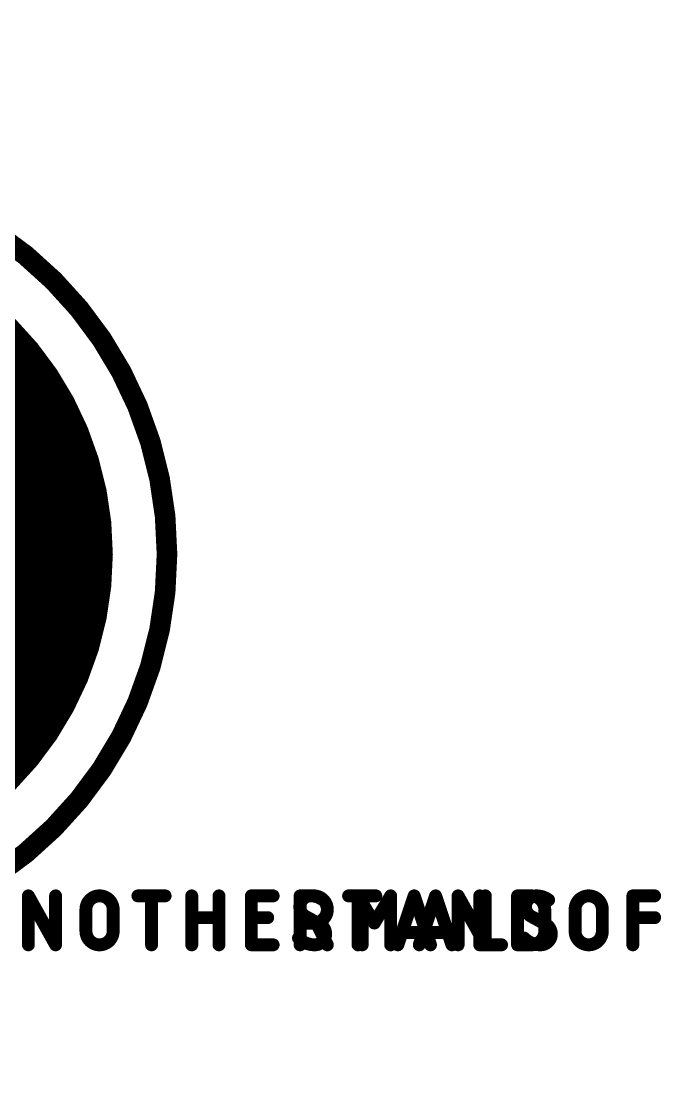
# Model space of a CAD drawing. Extents: x -30 to 92, y -59 to 43.
# Drawn here: x 10.63 to 16.99, y 16.39 to 26.84 of the extents above; entities that cross this region are included whole.
import ezdxf

# ---------------------------------------------------------------- set-up
doc = ezdxf.new("R2010")
doc.units = 0
for name, color, linetype in [('1', 12, 'CONTINUOUS'), ('16', 132, 'CONTINUOUS'), ('17', 110, 'CONTINUOUS'), ('20', 53, 'CONTINUOUS'), ('21', 41, 'CONTINUOUS'), ('27', 253, 'CONTINUOUS'), ('29', 253, 'CONTINUOUS'), ('30', 253, 'CONTINUOUS')]:
    doc.layers.add(name, color=color, linetype=linetype)

# ---------------------------------------------------------------- blocks, each defined once
blk = doc.blocks.new('ROUNDP')
at = {"const_width": 0.5}
blk.add_lwpolyline([(0, -0.25, 1), (0, 0.25, 1), (0, -0.25)], format="xyb", dxfattribs=at)

msp = doc.modelspace()

# ---------------------------------------------------------------- linework, layer by layer
at = {"layer": '1', "const_width": 0.2032}
for points in [[(14.605, 35.941, 0.4142), (0.254, 21.59)], [(28.956, 21.59, 0.4142), (14.605, 35.941)], [(14.605, 33.655, 2.4142), (26.67, 21.59)], [(26.67, 21.59, 0.4142), (14.605, 33.655)], [(0.254, 21.59, 0.4142), (14.605, 7.239)], [(14.605, 7.239, 0.4142), (28.956, 21.59)]]:
    msp.add_lwpolyline(points, format="xyb", dxfattribs=at)
at = {"layer": '16', "const_width": 0.2032}
for points in [[(14.6685, 35.941, 0.4142), (0.2858, 21.5583)], [(28.9878, 21.6218, 0.4142), (14.6685, 35.941)], [(0.2858, 21.5583, 0.4142), (14.605, 7.239)], [(14.605, 7.239, 0.4142), (28.9878, 21.6218)]]:
    msp.add_lwpolyline(points, format="xyb", dxfattribs=at)
at = {"layer": '20'}
for points, const_width in [([(10.795, 35.433, 0.762), (10.795, 7.747)], 0.2032), ([(23.495, 25.4, 0.6619), (5.715, 25.4)], 0.2032), ([(12.065, 21.59, 0.4142), (8.255, 25.4)], 0.2032), ([(8.255, 17.78, 0.4142), (12.065, 21.59)], 0.2032), ([(12.1158, 21.59, 1), (12.0142, 21.59)], 0.1016), ([(12.0142, 21.59, 1), (12.1158, 21.59)], 0.1016), ([(5.715, 17.78, 0.6619), (23.495, 17.78)], 0.2032)]:
    msp.add_lwpolyline(points, format="xyb", dxfattribs=dict(at, const_width=const_width))
at = {"layer": '21', "const_width": 0.2032}
for points in [[(14.605, 7.239, 1), (14.605, 35.941, 1), (14.605, 7.239)], [(14.605, 11.9631, 1), (14.605, 31.2169, 1), (14.605, 11.9631)]]:
    msp.add_lwpolyline(points, format="xyb", dxfattribs=at)
at = {"layer": '27', "const_width": 0.127}
for points in [[(10.6995, 17.7419), (10.6995, 18.2245)], [(10.6995, 18.2245), (10.9676, 17.7419)], [(10.9676, 17.7419), (10.9676, 18.2245)], [(11.7785, 18.2245), (12.0466, 18.2245)], [(11.9126, 17.7419), (11.9126, 18.2245)], [(12.3089, 17.7419), (12.3089, 18.2245)], [(12.577, 18.2245), (12.577, 17.7419)], [(12.896, 17.7419), (12.896, 18.2245)], [(12.896, 18.2245), (13.1105, 18.2245)], [(13.3759, 17.7419), (13.3759, 18.2245)], [(13.3759, 18.2245), (13.51, 18.2245)], [(13.8533, 18.2245), (14.1214, 18.2245)], [(13.9463, 17.7419), (13.9463, 18.2245)], [(13.9463, 18.2245), (14.1071, 17.9564)], [(13.9873, 17.7419), (13.9873, 18.2245)], [(14.1071, 17.9564), (14.268, 18.2245)], [(14.268, 18.2245), (14.268, 17.7419)], [(14.3385, 17.7419), (14.4994, 18.2245)], [(14.4994, 18.2245), (14.6603, 17.7419)], [(14.5498, 17.7419), (14.7106, 18.2245)], [(14.7106, 18.2245), (14.8715, 17.7419)], [(14.9323, 17.7419), (14.9323, 18.2245)], [(14.9323, 18.2245), (15.2004, 17.7419)], [(15.1454, 18.2245), (15.1454, 17.7419)], [(15.2004, 17.7419), (15.2004, 18.2245)], [(15.5175, 17.7419), (15.5175, 18.2245)], [(15.5175, 18.2245), (15.6515, 18.2245)], [(16.6533, 17.7419), (16.6533, 18.2245)], [(16.6533, 18.2245), (16.8678, 18.2245)], [(11.2665, 17.876), (11.2665, 18.0904)], [(11.5346, 18.0904), (11.5346, 17.876)], [(13.574, 17.943), (13.4265, 18.0234)], [(15.7969, 17.943), (15.6494, 18.0234)], [(15.7856, 18.0904), (15.7856, 17.876)], [(16.0844, 17.876), (16.0844, 18.0904)], [(16.3525, 18.0904), (16.3525, 17.876)], [(12.3089, 18.01), (12.577, 18.01)], [(12.896, 18.01), (13.0569, 18.01)], [(13.51, 17.9564), (13.3759, 17.9564)], [(13.644, 17.7419), (13.5368, 17.9564)], [(16.6533, 18.01), (16.8678, 18.01)], [(14.62, 17.8626), (14.3787, 17.8626)], [(14.8313, 17.8626), (14.59, 17.8626)], [(13.1105, 17.7419), (12.896, 17.7419)], [(15.1454, 17.7419), (15.3599, 17.7419)], [(15.6515, 17.7419), (15.5175, 17.7419)]]:
    msp.add_lwpolyline(points, dxfattribs=at)
at = {"layer": '27'}
for points, const_width in [([(10.7313, 18.2245, 1), (10.6678, 18.2245)], 0.0635), ([(10.7273, 18.2399, 1), (10.6718, 18.2091)], 0.0635), ([(10.9994, 18.2245, 1), (10.9359, 18.2245)], 0.0635), ([(11.5346, 18.0904, 1), (11.2665, 18.0904)], 0.127), ([(11.7785, 18.2563, 1), (11.7785, 18.1928)], 0.0635), ([(11.9443, 18.2245, 1), (11.8808, 18.2245)], 0.0635), ([(12.0466, 18.1928, 1), (12.0466, 18.2563)], 0.0635), ([(12.3406, 18.2245, 1), (12.2771, 18.2245)], 0.0635), ([(12.6087, 18.2245, 1), (12.5452, 18.2245)], 0.0635), ([(12.896, 18.2563, 1), (12.896, 18.1928)], 0.0635), ([(12.9278, 18.2245, 1), (12.8643, 18.2245)], 0.0635), ([(13.1105, 18.1928, 1), (13.1105, 18.2563)], 0.0635), ([(13.4802, 18.2245, 0.4142), (13.3729, 18.1173)], 0.127), ([(13.3759, 18.2563, 1), (13.3759, 18.1928)], 0.0635), ([(13.4077, 18.2245, 1), (13.3442, 18.2245)], 0.0635), ([(13.6008, 18.1843, 0.1623), (13.4802, 18.2245)], 0.127), ([(13.4802, 18.2562, 1), (13.4801, 18.1928)], 0.0635), ([(13.51, 18.2563, 1), (13.51, 18.1928)], 0.0635), ([(13.51, 17.9564, 1), (13.51, 18.2245)], 0.127), ([(13.4801, 18.1927, 1), (13.4802, 18.2562)], 0.0635), ([(13.51, 18.1928, 1), (13.51, 18.2563)], 0.0635), ([(13.8533, 18.2563, 1), (13.8533, 18.1928)], 0.0635), ([(13.978, 18.2245, 1), (13.9145, 18.2245)], 0.0635), ([(13.9735, 18.2408, 1), (13.919, 18.2082)], 0.0635), ([(14.0191, 18.2245, 1), (13.9556, 18.2245)], 0.0635), ([(14.1214, 18.1928, 1), (14.1214, 18.2563)], 0.0635), ([(14.2997, 18.2245, 1), (14.2362, 18.2245)], 0.0635), ([(14.2952, 18.2082, 1), (14.2408, 18.2408)], 0.0635), ([(14.5295, 18.2345, 1), (14.4693, 18.2145)], 0.0635), ([(14.5295, 18.2145, 1), (14.4693, 18.2345)], 0.0635), ([(14.7407, 18.2345, 1), (14.6805, 18.2145)], 0.0635), ([(14.7407, 18.2145, 1), (14.6805, 18.2345)], 0.0635), ([(14.964, 18.2245, 1), (14.9005, 18.2245)], 0.0635), ([(14.96, 18.2399, 1), (14.9045, 18.2091)], 0.0635), ([(15.1772, 18.2245, 1), (15.1137, 18.2245)], 0.0635), ([(15.2321, 18.2245, 1), (15.1686, 18.2245)], 0.0635), ([(15.5492, 18.2245, 1), (15.4857, 18.2245)], 0.0635), ([(15.5175, 18.2563, 1), (15.5175, 18.1928)], 0.0635), ([(15.703, 18.2245, 0.4142), (15.5958, 18.1173)], 0.127), ([(15.6515, 18.2563, 1), (15.6515, 18.1928)], 0.0635), ([(15.7856, 18.0904, 0.4142), (15.6515, 18.2245)], 0.127), ([(15.6515, 18.1928, 1), (15.6515, 18.2563)], 0.0635), ([(15.8237, 18.1843, 0.1623), (15.703, 18.2245)], 0.127), ([(15.703, 18.2562, 1), (15.703, 18.1928)], 0.0635), ([(15.703, 18.1927, 1), (15.703, 18.2562)], 0.0635), ([(16.3525, 18.0904, 1), (16.0844, 18.0904)], 0.127), ([(16.6533, 18.2563, 1), (16.6533, 18.1928)], 0.0635), ([(16.685, 18.2245, 1), (16.6215, 18.2245)], 0.0635), ([(16.8678, 18.1928, 1), (16.8678, 18.2563)], 0.0635), ([(13.5817, 18.1589, 1), (13.6199, 18.2097)], 0.0635), ([(15.8046, 18.1589, 1), (15.8427, 18.2097)], 0.0635), ([(11.2982, 18.0904, 1), (11.2347, 18.0904)], 0.0635), ([(11.2347, 18.0904, 1), (11.2982, 18.0904)], 0.0635), ([(11.5663, 18.0904, 1), (11.5028, 18.0904)], 0.0635), ([(11.5028, 18.0904, 1), (11.5663, 18.0904)], 0.0635), ([(13.3729, 18.1173, 0.2656), (13.4265, 18.0234)], 0.127), ([(13.4047, 18.1173, 1), (13.3412, 18.1173)], 0.0635), ([(13.3412, 18.1173, 1), (13.4047, 18.1173)], 0.0635), ([(13.4417, 18.0513, 1), (13.4113, 17.9955)], 0.0635), ([(13.4104, 17.9961, 1), (13.4426, 18.0508)], 0.0635), ([(15.6275, 18.1173, 1), (15.564, 18.1173)], 0.0635), ([(15.564, 18.1173, 1), (15.6275, 18.1173)], 0.0635), ([(15.5958, 18.1173, 0.2656), (15.6494, 18.0234)], 0.127), ([(15.6646, 18.0513, 1), (15.6342, 17.9955)], 0.0635), ([(15.6333, 17.9961, 1), (15.6655, 18.0508)], 0.0635), ([(15.8173, 18.0904, 1), (15.7538, 18.0904)], 0.0635), ([(15.7538, 18.0904, 1), (15.8173, 18.0904)], 0.0635), ([(16.1162, 18.0904, 1), (16.0527, 18.0904)], 0.0635), ([(16.0527, 18.0904, 1), (16.1162, 18.0904)], 0.0635), ([(16.3843, 18.0904, 1), (16.3208, 18.0904)], 0.0635), ([(16.3208, 18.0904, 1), (16.3843, 18.0904)], 0.0635), ([(12.3089, 18.0418, 1), (12.3089, 17.9783)], 0.0635), ([(12.577, 17.9783, 1), (12.577, 18.0418)], 0.0635), ([(12.896, 18.0418, 1), (12.896, 17.9783)], 0.0635), ([(13.0569, 17.9783, 1), (13.0569, 18.0418)], 0.0635), ([(13.3759, 17.9881, 1), (13.3759, 17.9246)], 0.0635), ([(13.51, 17.9881, 1), (13.51, 17.9246)], 0.0635), ([(13.5652, 17.9706, 1), (13.5084, 17.9422)], 0.0635), ([(13.51, 17.9246, 1), (13.51, 17.9881)], 0.0635), ([(13.6276, 17.8491, 0.2656), (13.574, 17.943)], 0.127), ([(13.5901, 17.9703, 1), (13.5579, 17.9156)], 0.0635), ([(13.5588, 17.9151, 1), (13.5892, 17.9709)], 0.0635), ([(14.0799, 17.9727, 1), (14.1343, 17.9401)], 0.0635), ([(14.0799, 17.9401, 1), (14.1343, 17.9727)], 0.0635), ([(15.8505, 17.8491, 0.2656), (15.7969, 17.943)], 0.127), ([(15.813, 17.9703, 1), (15.7808, 17.9156)], 0.0635), ([(15.7817, 17.9151, 1), (15.8121, 17.9709)], 0.0635), ([(16.6533, 18.0418, 1), (16.6533, 17.9783)], 0.0635), ([(16.8678, 17.9783, 1), (16.8678, 18.0418)], 0.0635), ([(11.2982, 17.876, 1), (11.2347, 17.876)], 0.0635), ([(11.2347, 17.876, 1), (11.2982, 17.876)], 0.0635), ([(11.2665, 17.876, 1), (11.5346, 17.876)], 0.127), ([(11.5663, 17.876, 1), (11.5028, 17.876)], 0.0635), ([(11.5028, 17.876, 1), (11.5663, 17.876)], 0.0635), ([(13.3595, 17.8089, 0.2), (13.5204, 17.7419)], 0.127), ([(13.382, 17.8313, 1), (13.337, 17.7866)], 0.0635), ([(13.5204, 17.7419, 0.4142), (13.6276, 17.8491)], 0.127), ([(13.6594, 17.8491, 1), (13.5959, 17.8491)], 0.0635), ([(13.5959, 17.8491, 1), (13.6594, 17.8491)], 0.0635), ([(14.3787, 17.8943, 1), (14.3787, 17.8308)], 0.0635), ([(14.59, 17.8943, 1), (14.59, 17.8308)], 0.0635), ([(14.62, 17.8308, 1), (14.62, 17.8943)], 0.0635), ([(14.8313, 17.8308, 1), (14.8313, 17.8943)], 0.0635), ([(15.5824, 17.8089, 0.2), (15.7433, 17.7419)], 0.127), ([(15.6049, 17.8313, 1), (15.5599, 17.7866)], 0.0635), ([(15.6515, 17.7419, 0.4142), (15.7856, 17.876)], 0.127), ([(15.7433, 17.7419, 0.4142), (15.8505, 17.8491)], 0.127), ([(15.8173, 17.876, 1), (15.7538, 17.876)], 0.0635), ([(15.7538, 17.876, 1), (15.8173, 17.876)], 0.0635), ([(15.8823, 17.8491, 1), (15.8188, 17.8491)], 0.0635), ([(15.8188, 17.8491, 1), (15.8823, 17.8491)], 0.0635), ([(16.0844, 17.876, 1), (16.3525, 17.876)], 0.127), ([(16.1161, 17.876, 1), (16.0526, 17.876)], 0.0635), ([(16.0527, 17.876, 1), (16.1162, 17.876)], 0.0635), ([(16.3843, 17.876, 1), (16.3208, 17.876)], 0.0635), ([(16.3208, 17.876, 1), (16.3843, 17.876)], 0.0635), ([(10.6678, 17.7419, 1), (10.7313, 17.7419)], 0.0635), ([(10.9359, 17.7419, 1), (10.9994, 17.7419)], 0.0635), ([(10.9399, 17.7265, 1), (10.9954, 17.7573)], 0.0635), ([(11.8808, 17.7419, 1), (11.9443, 17.7419)], 0.0635), ([(12.2771, 17.7419, 1), (12.3406, 17.7419)], 0.0635), ([(12.5452, 17.7419, 1), (12.6087, 17.7419)], 0.0635), ([(12.8643, 17.7419, 1), (12.9278, 17.7419)], 0.0635), ([(12.896, 17.7736, 1), (12.896, 17.7102)], 0.0635), ([(13.1105, 17.7102, 1), (13.1105, 17.7736)], 0.0635), ([(13.3442, 17.7419, 1), (13.4077, 17.7419)], 0.0635), ([(13.5204, 17.7736, 1), (13.5204, 17.7102)], 0.0635), ([(13.5204, 17.7102, 1), (13.5204, 17.7736)], 0.0635), ([(13.6156, 17.7277, 1), (13.6724, 17.7561)], 0.0635), ([(13.9145, 17.7419, 1), (13.978, 17.7419)], 0.0635), ([(13.9556, 17.7419, 1), (14.0191, 17.7419)], 0.0635), ([(14.2362, 17.7419, 1), (14.2997, 17.7419)], 0.0635), ([(14.3084, 17.7519, 1), (14.3686, 17.7319)], 0.0635), ([(14.5196, 17.7519, 1), (14.5799, 17.7319)], 0.0635), ([(14.6301, 17.7319, 1), (14.6904, 17.7519)], 0.0635), ([(14.8414, 17.7319, 1), (14.9016, 17.7519)], 0.0635), ([(14.9005, 17.7419, 1), (14.964, 17.7419)], 0.0635), ([(15.1454, 17.7736, 1), (15.1454, 17.7102)], 0.0635), ([(15.1137, 17.7419, 1), (15.1772, 17.7419)], 0.0635), ([(15.1686, 17.7419, 1), (15.2321, 17.7419)], 0.0635), ([(15.1726, 17.7265, 1), (15.2281, 17.7573)], 0.0635), ([(15.3599, 17.7102, 1), (15.3599, 17.7736)], 0.0635), ([(15.4857, 17.7419, 1), (15.5492, 17.7419)], 0.0635), ([(15.5175, 17.7736, 1), (15.5175, 17.7102)], 0.0635), ([(15.6515, 17.7736, 1), (15.6515, 17.7102)], 0.0635), ([(15.6515, 17.7102, 1), (15.6515, 17.7736)], 0.0635), ([(15.7433, 17.7736, 1), (15.7433, 17.7102)], 0.0635), ([(15.7433, 17.7102, 1), (15.7433, 17.7736)], 0.0635), ([(16.6215, 17.7419, 1), (16.685, 17.7419)], 0.0635)]:
    msp.add_lwpolyline(points, format="xyb", dxfattribs=dict(at, const_width=const_width))

# ---------------------------------------------------------------- block references
at = {"layer": '17', "xscale": 6.35, "yscale": 6.35}
msp.add_blockref('ROUNDP', (8.255, 21.59), dxfattribs=at)
msp.add_blockref('ROUNDP', (8.255, 21.59), dxfattribs=at)
at = {"layer": '29', "xscale": 6.5532, "yscale": 6.5532}
msp.add_blockref('ROUNDP', (8.255, 21.59), dxfattribs=at)
at = {"layer": '30', "xscale": 6.5532, "yscale": 6.5532}
msp.add_blockref('ROUNDP', (8.255, 21.59), dxfattribs=at)

doc.saveas('drawing.dxf')
